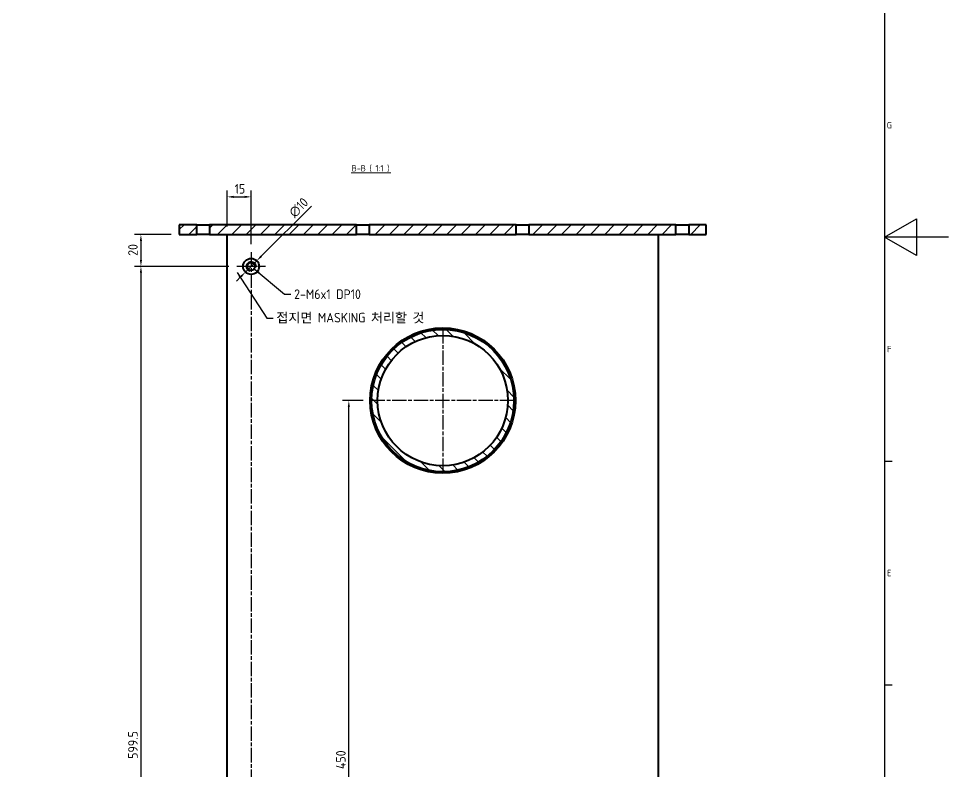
# Model space of a CAD drawing. Header units: millimetres. Extents: x 0 to 2378, y 0 to 1682.
# Drawn here: x 1796 to 2378, y 506 to 978 of the extents above; entities that cross this region are included whole.
import ezdxf

# ---------------------------------------------------------------- set-up
doc = ezdxf.new("R2010")
doc.units = ezdxf.units.MM
doc.header["$LTSCALE"] = 2
doc.linetypes.add('CHAIN', pattern=[0.35429999999999995, 0.2362, -0.0295, 0.0591, -0.0295])
doc.layers.get('0').update_dxf_attribs({"color": 3, "lineweight": 25})
for name, color, linetype, lineweight in [('가시적인 것(ISO)', 3, 'Continuous', 40), ('가시적인 좁은 것(ISO)', 3, 'Continuous', 35), ('경계(ISO)', 7, 'Continuous', 25), ('기호(ISO)', 5, 'Continuous', 25), ('중심 표식(ISO)', 1, 'Continuous', 25), ('중심선(ISO)', 1, 'Continuous', 25), ('치수(ISO)', 2, 'Continuous', 25), ('해치(ISO)', 7, 'Continuous', 18)]:
    doc.layers.add(name, color=color, linetype=linetype, lineweight=lineweight)
doc.styles.add('문자 텍스트_PSTEK_POSCO', font='isocp.shx')
doc.styles.add('치수 텍스트_PSTEK_POSCO', font='isocp.shx')
doc.styles.add('텍스트 스타일512', font='isocp.shx')
doc.dimstyles.new('치수_PSTEK_POSCO', dxfattribs={"dimscale": 2, "dimtxt": 3, "dimasz": 2, "dimexe": 2, "dimexo": 2.5, "dimgap": 1, "dimtad": 1, "dimrnd": 1e-08, "dimdsep": 46, "dimtxsty": '치수 텍스트_PSTEK_POSCO', "dimcen": 0.09, "dimdle": 10, "dimclrd": 7, "dimclre": 7, "dimclrt": 2, "dimadec": 1, "dimazin": 2, "dimtfac": 1, "dimtmove": 0, "dimatfit": 3, "dimfxl": 0, "dimtolj": 1, "dimlwd": -1, "dimlwe": -1, "dimarcsym": 0})
doc.dimstyles.new('치수_PSTEK_POSCO$7', dxfattribs={"dimscale": 2, "dimtxt": 3, "dimasz": 2, "dimexe": 2, "dimexo": 2.5, "dimgap": 1, "dimtad": 1, "dimrnd": 1e-08, "dimdsep": 46, "dimtxsty": '치수 텍스트_PSTEK_POSCO', "dimcen": 0.09, "dimdle": 10, "dimclrd": 7, "dimclre": 7, "dimclrt": 2, "dimadec": 1, "dimazin": 2, "dimtfac": 1, "dimtmove": 0, "dimatfit": 3, "dimfxl": 0, "dimtolj": 1, "dimlwd": -1, "dimlwe": -1, "dimarcsym": 0})

# ---------------------------------------------------------------- blocks, each defined once
blk = doc.blocks.new('경계 Default Border')
at = {"layer": '경계(ISO)'}
for p, q in [((1169.000015258789, 350.4166793823242), (1171.399993896484, 350.4166793823242)), ((1169.000015258789, 280.3333282470703), (1171.399993896484, 280.3333282470703))]:
    blk.add_line(p, q, dxfattribs=at)
at = {"layer": '경계(ISO)', "flags": 128}
for points in [[(20, 20), (20, 820.9999847412109), (1169.000015258789, 820.9999847412109), (1169.000015258789, 20), (20, 20)], [(1189.000015258789, 420.4999923706055), (1169.000015258789, 420.4999923706055), (1179.000015258789, 426.2734985351562), (1179.000015258789, 414.7264862060547), (1169.000015258789, 420.4999923706055)]]:
    blk.add_lwpolyline(points, dxfattribs=at)
at = {"layer": '경계(ISO)', "color": 2, "char_height": 2.000000029802322, "attachment_point": 7, "style": '문자 텍스트_PSTEK_POSCO'}
for s, insert in [('G', (1169.718846771929, 454.5225963296058)), ('F', (1169.829693008277, 384.4583333184322)), ('E', (1169.829693008277, 314.3559296629392))]:
    blk.add_mtext(s, dxfattribs=dict(at, insert=insert))
blk = doc.blocks.new('*D73')
at = {"layer": 'Defpoints', "color": 0, "transparency": 16777216}
for p in [(1941.372305384159, 866.2261191215255), (1926.372305384155, 842.671161418844), (1941.372305384159, 831.6711614188441)]:
    blk.add_point(p, dxfattribs=at)
at = {"layer": '치수(ISO)', "color": 7, "transparency": 16777216}
for p, q in [((1926.372305384155, 847.671161418844), (1926.372305384155, 870.2261191215255)), ((1941.372305384159, 836.6711614188441), (1941.372305384159, 870.2261191215255)), ((1930.372305384155, 866.2261191215255), (1937.372305384159, 866.2261191215255))]:
    blk.add_line(p, q, dxfattribs=at)
for points in [[(1930.372305384155, 866.8927857881921), (1930.372305384155, 865.5594524548588), (1926.372305384155, 866.2261191215255)], [(1937.372305384159, 866.8927857881921), (1937.372305384159, 865.5594524548588), (1941.372305384159, 866.2261191215255)]]:
    blk.add_solid(points, dxfattribs=at)
at = {"layer": '치수(ISO)', "color": 2, "transparency": 16777216, "insert": (1931.048041315445, 871.2261191215255), "char_height": 6, "attachment_point": 4, "style": '치수 텍스트_PSTEK_POSCO'}
blk.add_mtext('\\A1;15', dxfattribs=at)
blk = doc.blocks.new('*D76')
at = {"layer": 'Defpoints', "color": 0, "transparency": 16777216}
for p in [(1896.372305384159, 842.671161418844), (1872.372305384157, 822.671161418844), (1932.372305384158, 822.671161418844)]:
    blk.add_point(p, dxfattribs=at)
at = {"layer": '치수(ISO)', "color": 7, "transparency": 16777216}
for p, q in [((1891.372305384159, 842.671161418844), (1868.372305384157, 842.671161418844)), ((1872.372305384157, 838.671161418844), (1872.372305384157, 826.671161418844)), ((1927.372305384158, 822.671161418844), (1868.372305384157, 822.671161418844))]:
    blk.add_line(p, q, dxfattribs=at)
for points in [[(1871.70563871749, 838.671161418844), (1873.038972050824, 838.671161418844), (1872.372305384157, 842.671161418844)], [(1871.70563871749, 826.671161418844), (1873.038972050824, 826.671161418844), (1872.372305384157, 822.671161418844)]]:
    blk.add_solid(points, dxfattribs=at)
at = {"layer": '치수(ISO)', "color": 2, "transparency": 16777216, "insert": (1867.371714832976, 829.2926181117574), "char_height": 6, "attachment_point": 4, "rotation": 90, "style": '치수 텍스트_PSTEK_POSCO'}
blk.add_mtext('\\A1;20', dxfattribs=at)
blk = doc.blocks.new('*D77')
at = {"layer": 'Defpoints', "color": 0, "transparency": 16777216}
for p in [(1932.372305384158, 822.671161418844), (1872.372305384157, 223.1711614188428), (1932.372305384157, 223.1711614188428)]:
    blk.add_point(p, dxfattribs=at)
at = {"layer": '치수(ISO)', "color": 7, "transparency": 16777216}
for p, q in [((1927.372305384158, 822.671161418844), (1868.372305384157, 822.671161418844)), ((1872.372305384157, 818.671161418844), (1872.372305384157, 227.1711614188428)), ((1927.372305384157, 223.1711614188428), (1868.372305384157, 223.1711614188428))]:
    blk.add_line(p, q, dxfattribs=at)
for points in [[(1871.70563871749, 818.671161418844), (1873.038972050824, 818.671161418844), (1872.372305384157, 822.671161418844)], [(1871.70563871749, 227.1711614188428), (1873.038972050824, 227.1711614188428), (1872.372305384157, 223.1711614188428)]]:
    blk.add_solid(points, dxfattribs=at)
at = {"layer": '치수(ISO)', "color": 2, "transparency": 16777216, "insert": (1867.372305384157, 514.3759313671659), "char_height": 6, "attachment_point": 4, "rotation": 90, "style": '치수 텍스트_PSTEK_POSCO'}
blk.add_mtext('\\A1;599.5', dxfattribs=at)
blk = doc.blocks.new('*D78')
at = {"layer": 'Defpoints', "color": 0, "transparency": 16777216}
for p in [(1944.907839290091, 826.2066953247761), (1937.836771478225, 819.1356275129119)]:
    blk.add_point(p, dxfattribs=at)
at = {"layer": '치수(ISO)', "color": 7, "transparency": 16777216}
for p, q in [((1947.736266414838, 829.0351224495219), (1979.159886967173, 860.458743001846)), ((1937.836771478225, 819.1356275129119), (1944.907839290091, 826.2066953247761)), ((1935.008344353478, 816.3072003881662), (1932.179917228731, 813.4787732634204))]:
    blk.add_line(p, q, dxfattribs=at)
for points in [[(1947.264861894047, 829.506526970313), (1948.207670935629, 828.5637179287307), (1944.907839290091, 826.2066953247761)], [(1934.536939832687, 816.7786049089573), (1935.479748874269, 815.8357958673752), (1937.836771478225, 819.1356275129119)]]:
    blk.add_solid(points, dxfattribs=at)
at = {"layer": '치수(ISO)', "color": 2, "transparency": 16777216, "insert": (1966.570045600094, 854.9399694466348), "char_height": 6, "attachment_point": 4, "rotation": 44.999999999989896, "style": '치수 텍스트_PSTEK_POSCO'}
blk.add_mtext('\\A1;∅10', dxfattribs=at)
blk = doc.blocks.new('*D82')
at = {"layer": 'Defpoints', "color": 0, "transparency": 16777216}
for p in [(2002.553766365952, 738.6711614188428), (2016.572305384159, 738.6711614188428), (2016.572305384158, 288.6711614188428)]:
    blk.add_point(p, dxfattribs=at)
at = {"layer": '치수(ISO)', "color": 7, "transparency": 16777216}
for p, q in [((2011.572305384159, 738.6711614188428), (1998.553766365952, 738.6711614188428)), ((2002.553766365952, 292.6711614188428), (2002.553766365952, 734.6711614188428)), ((2011.572305384158, 288.6711614188428), (1998.553766365952, 288.6711614188428))]:
    blk.add_line(p, q, dxfattribs=at)
for points in [[(2001.887099699285, 734.6711614188428), (2003.220433032619, 734.6711614188428), (2002.553766365952, 738.6711614188428)], [(2001.887099699285, 292.6711614188428), (2003.220433032618, 292.6711614188428), (2002.553766365952, 288.6711614188428)]]:
    blk.add_solid(points, dxfattribs=at)
at = {"layer": '치수(ISO)', "color": 2, "transparency": 16777216, "insert": (1997.553766365952, 507.9687992141183), "char_height": 6, "attachment_point": 4, "rotation": 90, "style": '치수 텍스트_PSTEK_POSCO'}
blk.add_mtext('\\A1;450', dxfattribs=at)

msp = doc.modelspace()

# ---------------------------------------------------------------- hatches: boundary and pattern name
at = {"layer": '해치(ISO)'}
h = msp.add_hatch(dxfattribs=at)
h.set_pattern_fill('ANSI31', color=256, scale=50.8, style=0)
h.set_pattern_definition([(45, (0, 0), (-4.490128060534577, 4.490128060534577), [])])
h.paths.add_polyline_path([(2226.372305384157, 848.6711614188428), (2215.368731960056, 848.6711614188428), (2215.368731960056, 842.6711614188429), (2226.372305384157, 842.6711614188429)])
h.paths.add_polyline_path([(2207.37587880826, 848.6711614188428), (2115.36873196004, 848.6711614188428), (2115.36873196004, 842.6711614188429), (2207.37587880826, 842.6711614188429)])
h.paths.add_polyline_path([(2107.375878808276, 848.6711614188428), (2015.368731960025, 848.6711614188428), (2015.368731960025, 842.6711614188429), (2107.375878808276, 842.6711614188429)])
h.paths.add_polyline_path([(2007.375878808291, 848.6711614188428), (1915.368731960009, 848.6711614188428), (1915.368731960009, 842.6711614188429), (2007.375878808291, 842.6711614188429)])
h.paths.add_polyline_path([(1907.375878808307, 848.6711614188428), (1896.372305384157, 848.6711614188428), (1896.372305384157, 842.6711614188429), (1907.375878808307, 842.6711614188429)])
h.paths.add_polyline_path([(2215.368731960056, 203.1711614188428), (2215.368731960056, 198.6711614188428), (2226.372305384157, 198.6711614188428), (2226.372305384157, 203.1711614188428)])
h.paths.add_polyline_path([(1907.375878808307, 198.6711614188428), (1907.375878808307, 203.1711614188428), (1896.372305384157, 203.1711614188428), (1896.372305384157, 198.6711614188427)])
h.paths.add_polyline_path([(1915.368731960009, 203.1711614188428), (1915.368731960009, 198.6711614188428), (2207.37587880826, 198.6711614188428), (2207.37587880826, 203.1711614188428)])
h = msp.add_hatch(dxfattribs=at)
h.set_pattern_fill('ANSI31', color=256, scale=50.8, angle=90.00021045915, style=0)
h.set_pattern_definition([(135.00021045915, (0, 0), (-4.490111567342957, -4.490144553665613), [])])
edge = h.paths.add_edge_path()
edge.add_ellipse((2061.372305384159, 738.6711614188428), major_axis=(-1.183334557857346e-13, -44.55), ratio=1, start_angle=0, end_angle=360)
edge = h.paths.add_edge_path(flags=0)
edge.add_ellipse((2061.372305384159, 738.6711614188428), major_axis=(1.083727271842418e-13, 40.8), ratio=1, start_angle=0, end_angle=360)
edge = h.paths.add_edge_path()
edge.add_ellipse((2061.372305384158, 288.6711614188429), major_axis=(-1.183334557857346e-13, -44.55), ratio=1, start_angle=0, end_angle=360)
edge = h.paths.add_edge_path(flags=0)
edge.add_ellipse((2061.372305384158, 288.6711614188429), major_axis=(1.083727271842418e-13, 40.8), ratio=1, start_angle=0, end_angle=360)

# ---------------------------------------------------------------- linework, layer by layer
at = {"layer": '가시적인 것(ISO)'}
for p, q in [((1907.375878808309, 848.6711614188439), (1896.37230538416, 848.6711614188439)), ((1896.37230538416, 848.6711614188439), (1896.372305384159, 842.671161418844)), ((1907.375878808309, 842.671161418844), (1907.375878808309, 848.6711614188439)), ((1907.375878808309, 848.6711614188439), (1915.368731960011, 848.6711614188439)), ((2007.375878808293, 848.6711614188439), (1915.368731960011, 848.6711614188439)), ((1915.368731960011, 848.6711614188439), (1915.368731960011, 842.671161418844)), ((2007.375878808293, 842.671161418844), (2007.375878808293, 848.6711614188439)), ((2007.375878808293, 848.6711614188439), (2015.368731960027, 848.6711614188439)), ((2107.375878808278, 848.6711614188439), (2015.368731960027, 848.6711614188439)), ((2015.368731960027, 848.6711614188439), (2015.368731960027, 842.671161418844)), ((2107.375878808278, 842.671161418844), (2107.375878808278, 848.6711614188439)), ((2107.375878808278, 848.6711614188439), (2115.368731960042, 848.6711614188439)), ((2207.375878808262, 848.6711614188439), (2115.368731960043, 848.6711614188439)), ((2115.368731960043, 848.6711614188439), (2115.368731960043, 842.671161418844)), ((2207.375878808262, 842.671161418844), (2207.375878808262, 848.6711614188439)), ((2207.375878808262, 848.6711614188439), (2215.368731960058, 848.6711614188439)), ((2226.37230538416, 848.6711614188439), (2215.368731960058, 848.6711614188439)), ((2215.368731960058, 848.6711614188439), (2215.368731960058, 842.671161418844)), ((2226.37230538416, 842.671161418844), (2226.37230538416, 848.6711614188439)), ((1896.372305384159, 842.671161418844), (1907.375878808309, 842.671161418844)), ((1915.368731960011, 842.671161418844), (1907.375878808308, 842.671161418844)), ((1915.368731960011, 842.671161418844), (2007.375878808293, 842.671161418844)), ((1926.372305384154, 203.1711614188427), (1926.372305384156, 842.671161418844)), ((2015.368731960027, 842.671161418844), (2007.375878808293, 842.671161418844)), ((2015.368731960027, 842.671161418844), (2107.375878808278, 842.671161418844)), ((2115.368731960042, 842.671161418844), (2107.375878808278, 842.671161418844)), ((2115.368731960043, 842.671161418844), (2207.375878808262, 842.671161418844)), ((2196.372305384154, 203.1711614188428), (2196.372305384155, 842.671161418844)), ((2215.368731960058, 842.671161418844), (2207.375878808262, 842.671161418844)), ((2215.368731960058, 842.671161418844), (2226.37230538416, 842.671161418844))]:
    msp.add_line(p, q, dxfattribs=at)
for centre, radius in [((1941.372305384159, 822.671161418844), 5.000000000000009), ((1941.372305384159, 822.671161418844), 2.458500000000004), ((2061.372305384155, 738.6711614188437), 45.50000000000008), ((2061.372305384159, 738.671161418843), 44.55000000000002), ((2061.372305384159, 738.671161418843), 40.80000000000002)]:
    msp.add_circle(centre, radius, dxfattribs=at)
at = {"layer": '가시적인 좁은 것(ISO)'}
msp.add_arc((1941.372305384157, 822.6711614188429), 2.999999999999968, 350.0000000000047, 259.999999999952, dxfattribs=at)
at = {"layer": '기호(ISO)', "color": 7, "lineweight": 18}
msp.add_line((2003.926536074134, 881.2788491558916), (2028.818074694129, 881.2788491558916), dxfattribs=at)
at = {"layer": '중심 표식(ISO)', "linetype": 'CHAIN', "ltscale": 10.00076675415039}
msp.add_line((1950.372305384159, 822.671161418844), (1932.372305384158, 822.671161418844), dxfattribs=at)
at = {"layer": '중심 표식(ISO)', "linetype": 'CHAIN', "ltscale": 19.05165100097656}
for p, q in [((2061.372305384159, 783.4711614188428), (2061.372305384159, 693.8711614188428)), ((2106.172305384159, 738.6711614188428), (2016.572305384159, 738.6711614188428))]:
    msp.add_line(p, q, dxfattribs=at)
at = {"layer": '중심선(ISO)', "linetype": 'CHAIN', "ltscale": 19.05165100097656}
msp.add_line((1941.372305384159, 831.6711614188441), (1941.372305384157, 214.1711614188428), dxfattribs=at)

# ---------------------------------------------------------------- block references
at = {"xscale": 2, "yscale": 2, "zscale": 2}
msp.add_blockref('경계 Default Border', (0, 0), dxfattribs=at)

# ---------------------------------------------------------------- texts
at = {"layer": '기호(ISO)', "color": 7, "insert": (2004.342537145296, 881.7211614188441), "char_height": 4.000000059604645, "attachment_point": 7, "style": '텍스트 스타일512'}
msp.add_mtext('B-B ( 1:1 )', dxfattribs=at)
at = {"layer": '기호(ISO)', "color": 2, "insert": (1968.32088245929, 805.2699366180555), "char_height": 6.000000238418579, "width": 49.84512724876396, "attachment_point": 4, "line_spacing_factor": 0.5250000357627869, "style": '치수 텍스트_PSTEK_POSCO'}
msp.add_mtext('{2-M6x1 DP10}', dxfattribs=at)
at = {"layer": '기호(ISO)', "color": 2, "insert": (1957.148693982335, 790.2658019477657), "char_height": 6.000000238418579, "width": 108.1644916534424, "attachment_point": 4, "style": '치수 텍스트_PSTEK_POSCO'}
msp.add_mtext('{\\fISOCP|b0|i0;\\H6.0000;접지면 MASKING 처리할 것}', dxfattribs=at)

# ---------------------------------------------------------------- dimensions: what is measured, and where the dimension line sits
at = {"layer": '치수(ISO)', "color": 7}
dim = msp.add_linear_dim(base=(1941.372305384159, 866.2261191215255), p1=(1926.372305384155, 842.671161418844), p2=(1941.372305384159, 831.6711614188441), dimstyle='치수_PSTEK_POSCO', override={"dimdec": 2, "dimtp": 0, "dimtm": -0, "dimtdec": 2, "dimtofl": 0, "dimatfit": 1}, dxfattribs=at)
dim.commit()
dim.dimension.update_dxf_attribs({"geometry": '*D73', "text_midpoint": (1933.872305384157, 866.2261191215255), "dimtype": 160})
dim = msp.add_diameter_dim_2p(p1=(1937.836771478225, 819.1356275129119), p2=(1944.907839290091, 826.2066953247761), dimstyle='치수_PSTEK_POSCO', override={"dimdec": 2, "dimlfac": 1, "dimtp": 0, "dimtm": -0, "dimtdec": 2, "dimatfit": 2}, dxfattribs=at)
dim.commit()
dim.dimension.update_dxf_attribs({"geometry": '*D78', "text_midpoint": (1973.925626455413, 855.2244824900872), "dimtype": 163})
for base, p1, p2, angle, picture, middle in [((1872.372305384157, 822.671161418844), (1896.372305384159, 842.671161418844), (1932.372305384158, 822.671161418844), 270, '*D76', (1872.372305384157, 832.671161418844)), ((1872.372305384157, 223.1711614188428), (1932.372305384158, 822.671161418844), (1932.372305384157, 223.1711614188428), 90, '*D77', (1872.372305384157, 522.9211614188434)), ((2002.553766365952, 738.6711614188428), (2016.572305384158, 288.6711614188428), (2016.572305384159, 738.6711614188428), 90, '*D82', (2002.553766365952, 513.6711614188428))]:
    dim = msp.add_linear_dim(base=base, p1=p1, p2=p2, angle=angle, dimstyle='치수_PSTEK_POSCO', override={"dimdec": 2, "dimtp": 0, "dimtm": -0, "dimtdec": 2, "dimtofl": 0, "dimatfit": 1}, dxfattribs=at)
    dim.commit()
    dim.dimension.update_dxf_attribs({"geometry": picture, "text_midpoint": middle, "dimtype": 160})

# ---------------------------------------------------------------- leaders
at = {"layer": '기호(ISO)', "color": 7, "annotation_type": 0, "has_hookline": 1, "hookline_direction": 0}
for points, text_width in [([(1943.279299379451, 821.1195183697123), (1962.32088245929, 805.2699366180555), (1966.32088245929, 805.2699366180555)], 42.7570883131872), ([(1932.581540778019, 818.7657151148212), (1951.148693982335, 790.2658019477657), (1955.148693982335, 790.2658019477657)], 98.59720308403485)]:
    msp.add_leader(points, dimstyle='치수_PSTEK_POSCO$7', override={"dimtad": 0}, dxfattribs=dict(at, text_width=text_width))

doc.saveas('drawing.dxf')
